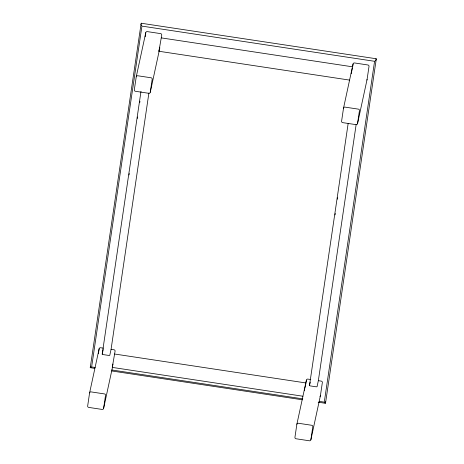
<?xml version="1.0" encoding="UTF-8"?>
<svg xmlns="http://www.w3.org/2000/svg" width="464" height="464" viewBox="0 0 464 464"><rect width="100%" height="100%" fill="white"/><g stroke="black" fill="none" stroke-linecap="round" stroke-linejoin="round"><path stroke-width="0.7" d="M302.888 396.227L112.271 367.395L115.078 351.184A1.282 1.247 12.2 0 0 113.993 349.763L111.076 349.322L109.782 355.285A1.282 0.296 8.4 0 1 108.454 355.383L103.414 354.624A1.282 0.296 8.4 0 1 102.208 354.136L140.981 91.454M349.543 80.092L158.926 51.26L161.733 35.049A1.282 1.247 12.2 0 0 160.648 33.628L147.233 31.598A1.282 1.247 12.2 0 0 145.789 32.637L136.242 76.798L134.316 89.848A1.282 1.247 12.2 0 0 135.401 91.275L148.811 93.299A1.282 1.247 12.2 0 0 150.261 92.261L159.349 50.205M94.581 368.37L90.248 367.679L141.166 23.229L376.31 58.766L325.682 402.091L325.38 403.286L318.211 402.201M103.501 348.174L100.578 347.733A1.282 1.247 12.2 0 0 99.134 348.771L89.587 392.933L87.661 405.983A1.282 1.247 12.2 0 0 88.74 407.409L102.155 409.439A1.282 1.247 12.2 0 0 103.605 408.395L112.543 367.041M98.42 353.585L99.134 348.771M145.18 36.76L145.789 32.637M129.062 174.963L129.276 173.53M137.408 118.413L137.617 116.986M139.734 102.666L139.942 101.239M111.076 349.322L148.892 93.078M103.605 408.395L105.531 395.345A1.282 1.247 12.2 0 0 104.446 393.919L91.031 391.894A1.282 1.247 12.2 0 0 89.587 392.933M150.261 92.261L152.186 79.211A1.282 1.247 12.2 0 0 151.102 77.784L137.686 75.754A1.282 1.247 12.2 0 0 136.242 76.798M310.776 379.529L307.858 379.088A1.282 1.247 12.2 0 0 306.408 380.126L296.861 424.287L294.936 437.343A1.282 1.247 12.2 0 0 296.02 438.764L309.436 440.794A1.282 1.247 12.2 0 0 310.88 439.75L320.427 395.595L322.352 382.539A1.282 1.247 12.2 0 0 321.274 381.118L318.35 380.677L317.063 386.64A1.282 0.296 8.4 0 1 315.735 386.738L310.689 385.978A1.282 0.296 8.4 0 1 309.488 385.491L348.151 123.523M343.517 108.153L341.591 121.203A1.282 1.247 12.2 0 0 342.676 122.629L356.091 124.654A1.282 1.247 12.2 0 0 357.535 123.615L367.082 79.46L369.013 66.404A1.282 1.247 12.2 0 0 367.929 64.983L354.513 62.953A1.282 1.247 12.2 0 0 353.063 63.991L343.517 108.153A1.282 1.247 12.2 0 1 344.967 107.109L358.382 109.139A1.282 1.247 12.2 0 1 359.461 110.565L357.535 123.615M306.095 382.261L306.408 380.126M353.063 63.991L352.646 66.833L161.315 37.891M335.072 214.907L335.286 213.475M337.398 199.16L337.606 197.728M318.35 380.677L356.166 124.433M310.88 439.75L312.806 426.7A1.282 1.247 12.2 0 0 311.721 425.279L298.311 423.249A1.282 1.247 12.2 0 0 296.861 424.287M304.459 390.456L304.604 389.499M351.213 73.666L352.362 68.162M90.248 367.679L90.729 366.229M158.937 51.226L159.796 47.247M102.208 354.136L103.211 349.502M112.996 364.049L112.271 367.395M304.842 388.269L305.991 382.968L114.66 354.026M309.488 385.491L310.207 382.179M374.958 61.022C375.823 60.935 377.11 58.139 375.678 59.073M91.263 367.192L90.283 367.72M95.213 367.471L91.634 366.931L141.932 26.106L374.581 61.3L324.284 402.126L319.273 401.366M111.679 369.965L302.806 398.878M111.783 370.974L302.441 399.811M141.218 23.2L141.526 23.438M325.38 403.286L324.568 402.485M141.653 25.729L140.911 24.389M325.566 401.754L325.682 402.091M367.082 79.46A1.282 1.247 12.2 0 1 366.821 80.046M320.427 395.595A1.282 1.247 12.2 0 1 319.928 396.407M159.807 48.099A1.282 1.247 12.2 0 1 159.715 48.413"/></g></svg>
